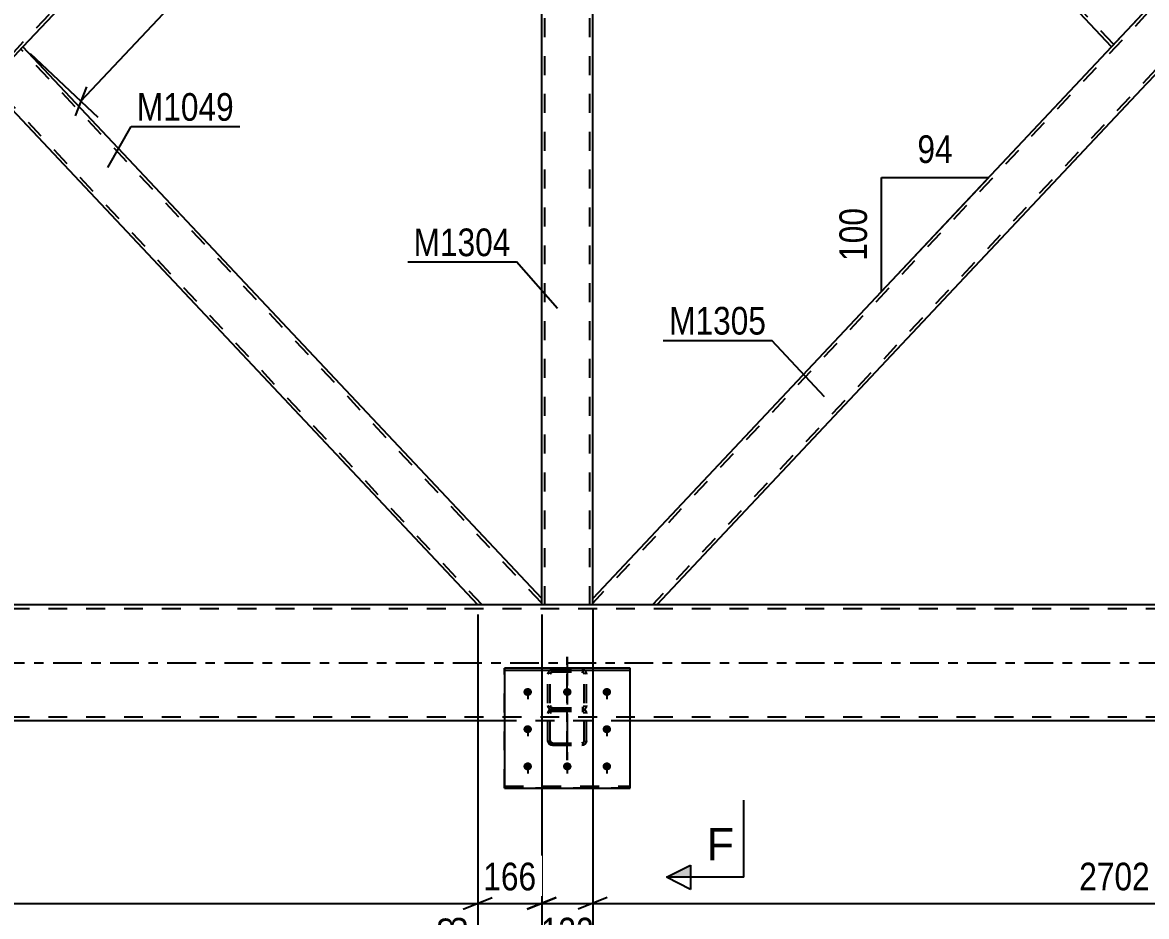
# Model space of a CAD drawing. Header units: millimetres. Extents: x -153 to 1036, y -682 to 159.
# Drawn here: x 604.5 to 720.9, y -153.9 to -61.3 of the extents above; entities that cross this region are included whole.
import ezdxf

# ---------------------------------------------------------------- set-up
doc = ezdxf.new("R2010")
doc.units = ezdxf.units.MM
doc.linetypes.add('DXK_LINE_DOT2', pattern=[3.9198, 1.9599, -1.9599])
doc.linetypes.add('DXK_LINE_DOT3', pattern=[5.9187, 2.979, -0.9799, 0.9799, -0.9799])
doc.styles.add('Arial', font='ARIAL.TTF', dxfattribs={"height": 0.2})
doc.styles.add('Arial Narrow', font='ARIALN.TTF', dxfattribs={"height": 0.2})

# ---------------------------------------------------------------- blocks, each defined once
blk = doc.blocks.new('Part-761548098-1533 - 1400')
at = {"color": 2, "linetype": 'Continuous'}
for p, q in [((667.4, -128.14), (654.4, -128.14)), ((654.4, -128.14), (654.4, -140.57)), ((654.4, -128.36), (667.4, -128.36)), ((667.4, -140.57), (667.4, -128.14)), ((654.4, -140.57), (667.4, -140.57))]:
    blk.add_line(p, q, dxfattribs=at)
at = {"color": 7, "linetype": 'DXK_LINE_DOT2'}
blk.add_line((654.4, -140.35), (667.4, -140.35), dxfattribs=at)
blk = doc.blocks.new('Part-761548098-1614 - 1400')
at = {"color": 7, "linetype": 'DXK_LINE_DOT3'}
blk.add_line((660.9, -137.66), (660.9, -126.97), dxfattribs=at)
at = {"color": 7, "linetype": 'DXK_LINE_DOT2'}
for p, q in [((658.94, -128.58), (658.9, -128.77)), ((658.9, -135.67), (658.9, -128.77)), ((659.14, -128.77), (659.16, -128.67)), ((659.14, -135.67), (659.14, -128.77)), ((659.16, -128.67), (659.21, -128.59)), ((659.38, -128.26), (659.2, -128.3)), ((659.21, -128.59), (659.29, -128.54)), ((659.29, -128.54), (659.38, -128.52)), ((659.38, -128.26), (662.42, -128.26)), ((659.38, -128.52), (662.42, -128.52)), ((662.6, -128.3), (662.42, -128.26)), ((662.42, -128.52), (662.51, -128.54)), ((662.51, -128.54), (662.59, -128.59)), ((662.59, -128.59), (662.64, -128.67)), ((662.64, -128.67), (662.66, -128.77)), ((662.66, -135.67), (662.66, -128.77)), ((662.9, -128.77), (662.86, -128.58)), ((662.9, -135.67), (662.9, -128.77)), ((658.9, -132.01), (658.94, -132.2)), ((658.9, -132.82), (658.94, -132.64)), ((658.94, -132.64), (659.04, -132.5)), ((659.04, -132.5), (659.2, -132.4)), ((659.16, -132.1), (659.14, -132.01)), ((659.16, -132.73), (659.14, -132.82)), ((659.21, -132.19), (659.16, -132.1)), ((659.21, -132.66), (659.16, -132.73)), ((659.2, -132.4), (659.38, -132.36)), ((659.2, -132.48), (659.38, -132.52)), ((659.29, -132.24), (659.21, -132.19)), ((659.29, -132.61), (659.21, -132.66)), ((659.38, -132.26), (659.29, -132.24)), ((659.38, -132.59), (659.29, -132.61)), ((659.38, -132.26), (662.42, -132.26)), ((659.38, -132.36), (662.42, -132.36)), ((659.38, -132.52), (662.42, -132.52)), ((659.38, -132.59), (662.42, -132.59)), ((662.51, -132.24), (662.42, -132.26)), ((662.42, -132.36), (662.6, -132.4)), ((662.42, -132.52), (662.6, -132.48)), ((662.51, -132.61), (662.42, -132.59)), ((662.59, -132.19), (662.51, -132.24)), ((662.59, -132.66), (662.51, -132.61)), ((662.64, -132.1), (662.59, -132.19)), ((662.64, -132.73), (662.59, -132.66)), ((662.6, -132.4), (662.76, -132.5)), ((662.66, -132.01), (662.64, -132.1)), ((662.66, -132.82), (662.64, -132.73)), ((662.76, -132.5), (662.86, -132.64)), ((662.86, -132.2), (662.9, -132.01)), ((662.86, -132.64), (662.9, -132.82)), ((658.94, -135.85), (658.9, -135.67)), ((659.04, -135.99), (658.94, -135.85)), ((659.2, -136.09), (659.04, -135.99)), ((659.14, -135.67), (659.16, -135.76)), ((659.16, -135.76), (659.21, -135.83)), ((659.38, -136.12), (659.2, -136.09)), ((659.21, -135.83), (659.29, -135.88)), ((659.29, -135.88), (659.38, -135.9)), ((659.38, -135.9), (662.42, -135.9)), ((659.38, -136.12), (662.42, -136.12)), ((662.42, -135.9), (662.51, -135.88)), ((662.6, -136.09), (662.42, -136.12)), ((662.51, -135.88), (662.59, -135.83)), ((662.59, -135.83), (662.64, -135.76)), ((662.76, -135.99), (662.6, -136.09)), ((662.64, -135.76), (662.66, -135.67)), ((662.86, -135.85), (662.76, -135.99)), ((662.9, -135.67), (662.86, -135.85))]:
    blk.add_line(p, q, dxfattribs=at)
for centre, start, end in [((659.4, -128.75), 114.32, 159.2417), ((662.4, -128.75), 20.7583, 65.68), ((659.4, -132.03), 200.7583, 245.68), ((662.4, -132.03), 294.32, 339.2417)]:
    blk.add_arc(centre, 0.496, start, end, dxfattribs=at)
blk = doc.blocks.new('Bolt-761548098-1837 - 1400')
at = {"linetype": 'Continuous'}
for points in [[(656.8, -130.2), (656.89, -130.21), (656.98, -130.23), (657.06, -130.28), (657.13, -130.33), (657.18, -130.4), (657.22, -130.48), (657.24, -130.57), (657.24, -130.65), (657.22, -130.74), (657.18, -130.82), (657.13, -130.89), (657.06, -130.94), (656.98, -130.99), (656.89, -131.01), (656.8, -131.02), (656.71, -131.01), (656.62, -130.99), (656.54, -130.94), (656.47, -130.89), (656.42, -130.82), (656.38, -130.74), (656.36, -130.65), (656.36, -130.57), (656.38, -130.48), (656.42, -130.4), (656.47, -130.33), (656.54, -130.28), (656.62, -130.23), (656.71, -130.21)], [(660.9, -130.2), (660.99, -130.21), (661.08, -130.23), (661.16, -130.28), (661.23, -130.33), (661.28, -130.4), (661.32, -130.48), (661.34, -130.57), (661.34, -130.65), (661.32, -130.74), (661.28, -130.82), (661.23, -130.89), (661.16, -130.94), (661.08, -130.99), (660.99, -131.01), (660.9, -131.02), (660.81, -131.01), (660.72, -130.99), (660.64, -130.94), (660.57, -130.89), (660.52, -130.82), (660.48, -130.74), (660.46, -130.65), (660.46, -130.57), (660.48, -130.48), (660.52, -130.4), (660.57, -130.33), (660.64, -130.28), (660.72, -130.23), (660.81, -130.21)], [(665, -130.2), (665.09, -130.21), (665.18, -130.23), (665.26, -130.28), (665.33, -130.33), (665.38, -130.4), (665.42, -130.48), (665.44, -130.57), (665.44, -130.65), (665.42, -130.74), (665.38, -130.82), (665.33, -130.89), (665.26, -130.94), (665.18, -130.99), (665.09, -131.01), (665, -131.02), (664.91, -131.01), (664.82, -130.99), (664.74, -130.94), (664.67, -130.89), (664.62, -130.82), (664.58, -130.74), (664.56, -130.65), (664.56, -130.57), (664.58, -130.48), (664.62, -130.4), (664.67, -130.33), (664.74, -130.28), (664.82, -130.23), (664.91, -130.21)], [(656.8, -134.05), (656.89, -134.06), (656.98, -134.09), (657.06, -134.13), (657.13, -134.19), (657.18, -134.26), (657.22, -134.34), (657.24, -134.42), (657.24, -134.51), (657.22, -134.59), (657.18, -134.67), (657.13, -134.74), (657.06, -134.8), (656.98, -134.84), (656.89, -134.87), (656.8, -134.88), (656.71, -134.87), (656.62, -134.84), (656.54, -134.8), (656.47, -134.74), (656.42, -134.67), (656.38, -134.59), (656.36, -134.51), (656.36, -134.42), (656.38, -134.34), (656.42, -134.26), (656.47, -134.19), (656.54, -134.13), (656.62, -134.09), (656.71, -134.06)], [(665, -134.05), (665.09, -134.06), (665.18, -134.09), (665.26, -134.13), (665.33, -134.19), (665.38, -134.26), (665.42, -134.34), (665.44, -134.42), (665.44, -134.51), (665.42, -134.59), (665.38, -134.67), (665.33, -134.74), (665.26, -134.8), (665.18, -134.84), (665.09, -134.87), (665, -134.88), (664.91, -134.87), (664.82, -134.84), (664.74, -134.8), (664.67, -134.74), (664.62, -134.67), (664.58, -134.59), (664.56, -134.51), (664.56, -134.42), (664.58, -134.34), (664.62, -134.26), (664.67, -134.19), (664.74, -134.13), (664.82, -134.09), (664.91, -134.06)], [(656.8, -137.9), (656.89, -137.91), (656.98, -137.94), (657.06, -137.98), (657.13, -138.04), (657.18, -138.11), (657.22, -138.19), (657.24, -138.27), (657.24, -138.36), (657.22, -138.44), (657.18, -138.52), (657.13, -138.59), (657.06, -138.65), (656.98, -138.69), (656.89, -138.72), (656.8, -138.73), (656.71, -138.72), (656.62, -138.69), (656.54, -138.65), (656.47, -138.59), (656.42, -138.52), (656.38, -138.44), (656.36, -138.36), (656.36, -138.27), (656.38, -138.19), (656.42, -138.11), (656.47, -138.04), (656.54, -137.98), (656.62, -137.94), (656.71, -137.91)], [(660.9, -137.9), (660.99, -137.91), (661.08, -137.94), (661.16, -137.98), (661.23, -138.04), (661.28, -138.11), (661.32, -138.19), (661.34, -138.27), (661.34, -138.36), (661.32, -138.44), (661.28, -138.52), (661.23, -138.59), (661.16, -138.65), (661.08, -138.69), (660.99, -138.72), (660.9, -138.73), (660.81, -138.72), (660.72, -138.69), (660.64, -138.65), (660.57, -138.59), (660.52, -138.52), (660.48, -138.44), (660.46, -138.36), (660.46, -138.27), (660.48, -138.19), (660.52, -138.11), (660.57, -138.04), (660.64, -137.98), (660.72, -137.94), (660.81, -137.91)], [(665, -137.9), (665.09, -137.91), (665.18, -137.94), (665.26, -137.98), (665.33, -138.04), (665.38, -138.11), (665.42, -138.19), (665.44, -138.27), (665.44, -138.36), (665.42, -138.44), (665.38, -138.52), (665.33, -138.59), (665.26, -138.65), (665.18, -138.69), (665.09, -138.72), (665, -138.73), (664.91, -138.72), (664.82, -138.69), (664.74, -138.65), (664.67, -138.59), (664.62, -138.52), (664.58, -138.44), (664.56, -138.36), (664.56, -138.27), (664.58, -138.19), (664.62, -138.11), (664.67, -138.04), (664.74, -137.98), (664.82, -137.94), (664.91, -137.91)]]:
    blk.add_hatch(color=1, dxfattribs=at).paths.add_polyline_path(points)
at = {"color": 1, "linetype": 'Continuous'}
for p, q in [((656.8, -130.21), (656.8, -131.35)), ((660.9, -130.21), (660.9, -131.35)), ((665, -130.21), (665, -131.35)), ((656.8, -134.07), (656.8, -135.2)), ((665, -134.07), (665, -135.2)), ((656.8, -137.92), (656.8, -139.05)), ((660.9, -137.92), (660.9, -139.05)), ((665, -137.92), (665, -139.05))]:
    blk.add_line(p, q, dxfattribs=at)
blk = doc.blocks.new('Part-761548098-1709 - 1400')
at = {"color": 7, "linetype": 'DXK_LINE_DOT2'}
for p, q in [((772.07, -6), (663.54, -121.41)), ((778.26, -6.19), (669.73, -121.6)), ((778.26, -6), (771.63, -6)), ((720.9, -59.95), (717.28, -63.8)), ((724.52, -63.8), (720.9, -67.65)), ((670.17, -121.6), (663.54, -121.6))]:
    blk.add_line(p, q, dxfattribs=at)
at = {"color": 2, "linetype": 'Continuous'}
for p, q in [((771.63, -6), (720.9, -59.95)), ((778.26, -6.66), (724.52, -63.8)), ((778.26, -6.66), (778.26, -6)), ((717.28, -63.8), (663.54, -120.94)), ((720.9, -67.65), (670.17, -121.6)), ((663.54, -121.52), (663.54, -120.94)), ((663.54, -121.6), (663.54, -121.52))]:
    blk.add_line(p, q, dxfattribs=at)
blk = doc.blocks.new('Part-761548098-1518 - 1400')
at = {"color": 7, "linetype": 'DXK_LINE_DOT2'}
for p, q in [((654.4, -140.57), (654.4, -128.14)), ((667.4, -128.14), (654.4, -128.14)), ((654.4, -128.36), (667.4, -128.36)), ((667.4, -140.57), (667.4, -128.14)), ((654.4, -140.35), (667.4, -140.35)), ((667.4, -140.57), (654.4, -140.57))]:
    blk.add_line(p, q, dxfattribs=at)
blk = doc.blocks.new('Part-761548098-1689 - 1400')
at = {"color": 7, "linetype": 'DXK_LINE_DOT2'}
for p, q in [((652.07, -6), (543.54, -121.41)), ((658.26, -6.19), (549.73, -121.6)), ((658.26, -6), (651.63, -6)), ((658.26, -6.48), (658.26, -6)), ((600.9, -59.95), (597.28, -63.8)), ((604.52, -63.8), (600.9, -67.65)), ((550.17, -121.6), (543.54, -121.6))]:
    blk.add_line(p, q, dxfattribs=at)
at = {"color": 2, "linetype": 'Continuous'}
for p, q in [((651.63, -6), (600.9, -59.95)), ((658.26, -6.66), (604.52, -63.8)), ((658.26, -6.66), (658.26, -6.48)), ((597.28, -63.8), (543.54, -120.94)), ((600.9, -67.65), (550.17, -121.6)), ((543.54, -121.6), (543.54, -120.94))]:
    blk.add_line(p, q, dxfattribs=at)
blk = doc.blocks.new('Part-761548098-1714 - 1400')
at = {"color": 7, "linetype": 'DXK_LINE_DOT2'}
for p, q in [((670.17, -6), (663.54, -6)), ((663.54, -6.48), (663.54, -6)), ((717.5, -63.57), (663.54, -6.19)), ((720.68, -60.18), (669.73, -6)), ((720.63, -60.23), (720.46, -60.41)), ((720.77, -60.08), (720.68, -60.18)), ((717.5, -63.57), (717.51, -63.55))]:
    blk.add_line(p, q, dxfattribs=at)
at = {"color": 2, "linetype": 'Continuous'}
for p, q in [((663.54, -6.66), (663.54, -6.48)), ((717.28, -63.8), (663.54, -6.66)), ((720.9, -59.95), (670.17, -6)), ((720.46, -60.41), (717.28, -63.8)), ((720.77, -60.08), (720.46, -60.41)), ((720.9, -59.95), (720.77, -60.08))]:
    blk.add_line(p, q, dxfattribs=at)
blk = doc.blocks.new('Part-761548098-1912 - 1400')
at = {"color": 2, "linetype": 'Continuous'}
for p, q in [((604.52, -63.8), (600.9, -67.65)), ((658.26, -120.94), (604.52, -63.8)), ((651.63, -121.6), (600.9, -67.65)), ((658.26, -121.6), (658.26, -120.94))]:
    blk.add_line(p, q, dxfattribs=at)
at = {"color": 7, "linetype": 'DXK_LINE_DOT2'}
for p, q in [((658.26, -121.41), (604.3, -64.03)), ((601.12, -67.42), (601.14, -67.4)), ((652.07, -121.6), (601.12, -67.42)), ((658.26, -121.6), (651.63, -121.6))]:
    blk.add_line(p, q, dxfattribs=at)
blk = doc.blocks.new('Part-761548098-1774 - 1400')
at = {"color": 7, "linetype": 'DXK_LINE_DOT2'}
for p, q in [((663.54, -6), (658.26, -6)), ((658.26, -6.66), (658.26, -6)), ((658.58, -121.6), (658.58, -6)), ((663.22, -121.6), (663.22, -6)), ((663.54, -6.66), (663.54, -6)), ((658.26, -121.6), (658.26, -120.94)), ((663.54, -121.6), (663.54, -120.94)), ((663.54, -121.6), (658.26, -121.6))]:
    blk.add_line(p, q, dxfattribs=at)
at = {"color": 2, "linetype": 'Continuous'}
for p, q in [((658.26, -120.94), (658.26, -6.66)), ((663.54, -120.94), (663.54, -6.66))]:
    blk.add_line(p, q, dxfattribs=at)
blk = doc.blocks.new('Bolt-761548098-1842 - 1400')
at = {"color": 1, "linetype": 'DXK_LINE_DOT2'}
for p, q in [((656.8, -130.21), (656.8, -131.35)), ((660.9, -130.21), (660.9, -131.35)), ((665, -130.21), (665, -131.35)), ((656.8, -134.07), (656.8, -135.2)), ((665, -134.07), (665, -135.2)), ((656.8, -137.92), (656.8, -139.05)), ((660.9, -137.92), (660.9, -139.05)), ((665, -137.92), (665, -139.05))]:
    blk.add_line(p, q, dxfattribs=at)
blk = doc.blocks.new('Part-761548098-1859 - 1400')
at = {"color": 7, "linetype": 'DXK_LINE_DOT2'}
for p, q in [((863.9, -122), (-67.1, -122)), ((863.9, -121.6), (50.38, -121.6)), ((863.9, -133.2), (-67.1, -133.2)), ((667.4, -133.6), (654.4, -133.6))]:
    blk.add_line(p, q, dxfattribs=at)
at = {"color": 2, "linetype": 'Continuous'}
for p, q in [((863.9, -121.6), (58.5, -121.6)), ((654.4, -133.6), (487.4, -133.6)), ((859.1, -133.6), (667.4, -133.6))]:
    blk.add_line(p, q, dxfattribs=at)
at = {"color": 7, "linetype": 'DXK_LINE_DOT3'}
blk.add_line((-67.1, -127.6), (863.9, -127.6), dxfattribs=at)
blk = doc.blocks.new('Part-761548098-1939 - 1400')
at = {"color": 7, "linetype": 'DXK_LINE_DOT3'}
blk.add_line((660.9, -126.97), (660.9, -137.66), dxfattribs=at)
at = {"color": 7, "linetype": 'DXK_LINE_DOT2'}
for p, q in [((658.9, -128.77), (658.94, -128.58)), ((658.9, -135.67), (658.9, -128.77)), ((659.16, -128.67), (659.14, -128.77)), ((659.14, -135.67), (659.14, -128.77)), ((659.21, -128.59), (659.16, -128.67)), ((659.2, -128.3), (659.38, -128.26)), ((659.29, -128.54), (659.21, -128.59)), ((659.38, -128.52), (659.29, -128.54)), ((659.38, -128.26), (662.42, -128.26)), ((659.38, -128.52), (662.42, -128.52)), ((662.42, -128.26), (662.6, -128.3)), ((662.51, -128.54), (662.42, -128.52)), ((662.59, -128.59), (662.51, -128.54)), ((662.64, -128.67), (662.59, -128.59)), ((662.66, -128.77), (662.64, -128.67)), ((662.66, -135.67), (662.66, -128.77)), ((662.86, -128.58), (662.9, -128.77)), ((662.9, -135.67), (662.9, -128.77)), ((658.94, -132.2), (658.9, -132.01)), ((658.94, -132.64), (658.9, -132.82)), ((659.04, -132.5), (658.94, -132.64)), ((659.2, -132.4), (659.04, -132.5)), ((659.14, -132.01), (659.16, -132.1)), ((659.14, -132.82), (659.16, -132.73)), ((659.16, -132.1), (659.21, -132.19)), ((659.16, -132.73), (659.21, -132.66)), ((659.38, -132.36), (659.2, -132.4)), ((659.38, -132.52), (659.2, -132.48)), ((659.21, -132.19), (659.29, -132.24)), ((659.21, -132.66), (659.29, -132.61)), ((659.29, -132.24), (659.38, -132.26)), ((659.29, -132.61), (659.38, -132.59)), ((659.38, -132.26), (662.42, -132.26)), ((659.38, -132.36), (662.42, -132.36)), ((659.38, -132.52), (662.42, -132.52)), ((659.38, -132.59), (662.42, -132.59)), ((662.42, -132.26), (662.51, -132.24)), ((662.6, -132.4), (662.42, -132.36)), ((662.6, -132.48), (662.42, -132.52)), ((662.42, -132.59), (662.51, -132.61)), ((662.51, -132.24), (662.59, -132.19)), ((662.51, -132.61), (662.59, -132.66)), ((662.59, -132.19), (662.64, -132.1)), ((662.59, -132.66), (662.64, -132.73)), ((662.76, -132.5), (662.6, -132.4)), ((662.64, -132.1), (662.66, -132.01)), ((662.64, -132.73), (662.66, -132.82)), ((662.86, -132.64), (662.76, -132.5)), ((662.9, -132.01), (662.86, -132.2)), ((662.9, -132.82), (662.86, -132.64)), ((658.9, -135.67), (658.94, -135.85)), ((658.94, -135.85), (659.04, -135.99)), ((659.04, -135.99), (659.2, -136.09)), ((659.16, -135.76), (659.14, -135.67)), ((659.21, -135.83), (659.16, -135.76)), ((659.2, -136.09), (659.38, -136.12)), ((659.29, -135.88), (659.21, -135.83)), ((659.38, -135.9), (659.29, -135.88)), ((659.38, -135.9), (662.42, -135.9)), ((659.38, -136.12), (662.42, -136.12)), ((662.51, -135.88), (662.42, -135.9)), ((662.42, -136.12), (662.6, -136.09)), ((662.59, -135.83), (662.51, -135.88)), ((662.64, -135.76), (662.59, -135.83)), ((662.6, -136.09), (662.76, -135.99)), ((662.66, -135.67), (662.64, -135.76)), ((662.76, -135.99), (662.86, -135.85)), ((662.86, -135.85), (662.9, -135.67))]:
    blk.add_line(p, q, dxfattribs=at)
for centre, start, end in [((659.4, -128.75), 114.32, 159.2417), ((662.4, -128.75), 20.7583, 65.68), ((659.4, -132.03), 200.7583, 245.68), ((662.4, -132.03), 294.32, 339.2417)]:
    blk.add_arc(centre, 0.496, start, end, dxfattribs=at)
blk = doc.blocks.new('AngleDimension-761548098-19566 - 1400')
at = {"color": 7, "linetype": 'Continuous'}
for p, q in [((693.45, -77.33), (704.55, -77.33)), ((693.45, -89.13), (704.55, -77.33)), ((693.45, -89.13), (693.45, -77.33)), ((701.48, -80.59), (704.55, -77.33))]:
    blk.add_line(p, q, dxfattribs=at)
at = {"color": 0}
for points in [[(701.43, -76.43), (701.43, -72.23), (696.57, -72.23), (696.57, -76.43)], [(692.55, -79.89), (688.35, -79.89), (688.35, -86.57), (692.55, -86.57)]]:
    blk.add_wipeout(points, dxfattribs=at)
at = {"color": 3, "style": 'Arial Narrow'}
blk.add_text('94', height=2.863, dxfattribs=at).set_placement((697.17, -75.83))
blk.add_text('100', height=2.863, rotation=90.0002, dxfattribs=at).set_placement((691.95, -85.97))
blk = doc.blocks.new('StraightDimension-761548098-18898 - 1400')
at = {"color": 7, "linetype": 'Continuous'}
for p, q in [((663.54, -121.94), (663.54, -167.44)), ((658.26, -122.6), (658.26, -167.44)), ((656.76, -153.1), (659.76, -151.9)), ((658.26, -152.5), (663.54, -152.5)), ((665.04, -151.9), (662.04, -153.1))]:
    blk.add_line(p, q, dxfattribs=at)
at = {"color": 0}
blk.add_wipeout([(664.24, -157.45), (664.24, -153.25), (657.56, -153.25), (657.56, -157.45)], dxfattribs=at)
at = {"color": 3, "style": 'Arial Narrow'}
blk.add_text('132', height=2.863, dxfattribs=at).set_placement((658.16, -156.85))
at = {"color": 0, "linetype": 'Continuous'}
blk.add_wipeout([(662.94, -157.7), (658.74, -157.7), (658.74, -168.04), (662.94, -168.04)], dxfattribs=at)
at = {"color": 3, "linetype": 'Continuous', "style": 'Arial Narrow'}
blk.add_text('19041', height=2.863, rotation=90.0002, dxfattribs=at).set_placement((662.34, -167.44))
blk = doc.blocks.new('StraightDimension-761548098-18897 - 1400')
at = {"color": 7, "linetype": 'Continuous'}
for p, q in [((663.54, -121.94), (663.54, -167.44)), ((771.63, -122.6), (771.63, -162.94)), ((665.04, -151.9), (662.04, -153.1)), ((663.54, -152.5), (771.63, -152.5)), ((770.13, -153.1), (773.13, -151.9))]:
    blk.add_line(p, q, dxfattribs=at)
at = {"color": 0}
blk.add_wipeout([(721.84, -151.75), (721.84, -147.55), (713.33, -147.55), (713.33, -151.75)], dxfattribs=at)
at = {"color": 3, "style": 'Arial Narrow'}
blk.add_text('2702', height=2.863, dxfattribs=at).set_placement((713.93, -151.15))
at = {"color": 0, "linetype": 'Continuous'}
blk.add_wipeout([(771.03, -153.2), (766.83, -153.2), (766.83, -163.54), (771.03, -163.54)], dxfattribs=at)
at = {"color": 3, "linetype": 'Continuous', "style": 'Arial Narrow'}
blk.add_text('21743', height=2.863, rotation=90.0002, dxfattribs=at).set_placement((770.43, -162.94))
blk = doc.blocks.new('StraightDimension-761548098-3469 - 1400')
at = {"color": 7, "linetype": 'Continuous'}
for p, q in [((658.99, -7.35), (666, -13.94)), ((663.67, -13.8), (664.85, -10.8)), ((610.52, -69.44), (664.26, -12.3)), ((605.25, -64.48), (612.27, -71.08)), ((611.11, -67.94), (609.93, -70.94))]:
    blk.add_line(p, q, dxfattribs=at)
at = {"color": 0}
blk.add_wipeout([(639.76, -37.25), (636.7, -34.38), (630.87, -40.58), (633.93, -43.46)], dxfattribs=at)
at = {"color": 3, "style": 'Arial Narrow'}
blk.add_text('1961', height=2.863, rotation=46.7591, dxfattribs=at).set_placement((633.9, -42.61))
blk = doc.blocks.new('StraightDimension-761548098-18899 - 1400')
at = {"color": 7, "linetype": 'Continuous'}
for p, q in [((651.63, -122.6), (651.63, -162.94)), ((658.26, -122.6), (658.26, -167.44)), ((650.13, -153.1), (653.13, -151.9)), ((651.63, -152.5), (658.26, -152.5)), ((659.76, -151.9), (656.76, -153.1))]:
    blk.add_line(p, q, dxfattribs=at)
at = {"color": 0, "linetype": 'Continuous'}
blk.add_wipeout([(657.66, -157.7), (653.46, -157.7), (653.46, -168.04), (657.66, -168.04)], dxfattribs=at)
at = {"color": 3, "linetype": 'Continuous', "style": 'Arial Narrow'}
blk.add_text('18909', height=2.863, rotation=90.0002, dxfattribs=at).set_placement((657.06, -167.44))
at = {"color": 0}
blk.add_wipeout([(658.29, -151.75), (658.29, -147.55), (651.6, -147.55), (651.6, -151.75)], dxfattribs=at)
at = {"color": 3, "style": 'Arial Narrow'}
blk.add_text('166', height=2.863, dxfattribs=at).set_placement((652.2, -151.15))
blk = doc.blocks.new('StraightDimension-761548098-18900 - 1400')
at = {"color": 7, "linetype": 'Continuous'}
for p, q in [((543.54, -121.94), (543.54, -167.44)), ((651.63, -122.6), (651.63, -162.94)), ((545.04, -151.9), (542.04, -153.1)), ((543.54, -152.5), (651.63, -152.5)), ((650.13, -153.1), (653.13, -151.9))]:
    blk.add_line(p, q, dxfattribs=at)
at = {"color": 0}
blk.add_wipeout([(601.84, -151.75), (601.84, -147.55), (593.33, -147.55), (593.33, -151.75)], dxfattribs=at)
at = {"color": 3, "style": 'Arial Narrow'}
blk.add_text('2702', height=2.863, dxfattribs=at).set_placement((593.93, -151.15))
at = {"color": 0, "linetype": 'Continuous'}
blk.add_wipeout([(651.03, -153.2), (646.83, -153.2), (646.83, -163.54), (651.03, -163.54)], dxfattribs=at)
at = {"color": 3, "linetype": 'Continuous', "style": 'Arial Narrow'}
blk.add_text('18743', height=2.863, rotation=90.0002, dxfattribs=at).set_placement((650.43, -162.94))
blk = doc.blocks.new('Mark-761548098-1705 - 1400')
at = {"color": 30, "linetype": 'Continuous'}
for p in [(670.85, -94.2), (687.55, -100.03)]:
    blk.add_line(p, (682.1, -94.2), dxfattribs=at)
at = {"color": 0}
blk.add_wipeout([(681.5, -93.6), (681.5, -90.6), (671.45, -90.6), (671.45, -93.6)], dxfattribs=at)
blk.add_wipeout([(681.5, -93.6), (681.5, -90.6), (671.45, -90.6), (671.45, -93.6)], dxfattribs=at)
at = {"color": 3, "style": 'Arial Narrow'}
blk.add_text('M1305', height=2.863, dxfattribs=at).set_placement((671.45, -93.6))
blk = doc.blocks.new('Mark-761548098-1770 - 1400')
at = {"color": 30, "linetype": 'Continuous'}
for p in [(644.38, -86.08), (659.89, -90.91)]:
    blk.add_line(p, (655.63, -86.08), dxfattribs=at)
at = {"color": 0}
blk.add_wipeout([(655.03, -85.48), (655.03, -82.48), (644.98, -82.48), (644.98, -85.48)], dxfattribs=at)
blk.add_wipeout([(655.03, -85.48), (655.03, -82.48), (644.98, -82.48), (644.98, -85.48)], dxfattribs=at)
at = {"color": 3, "style": 'Arial Narrow'}
blk.add_text('M1304', height=2.863, dxfattribs=at).set_placement((644.98, -85.48))
blk = doc.blocks.new('Mark-761548098-1908 - 1400')
at = {"color": 30, "linetype": 'Continuous'}
for p, q in [((613.3, -76.3), (615.72, -72.06)), ((615.72, -72.06), (626.97, -72.06))]:
    blk.add_line(p, q, dxfattribs=at)
at = {"color": 0}
blk.add_wipeout([(626.37, -71.46), (626.37, -68.46), (616.32, -68.46), (616.32, -71.46)], dxfattribs=at)
blk.add_wipeout([(626.37, -71.46), (626.37, -68.46), (616.32, -68.46), (616.32, -71.46)], dxfattribs=at)
at = {"color": 3, "style": 'Arial Narrow'}
blk.add_text('M1049', height=2.863, dxfattribs=at).set_placement((616.32, -71.46))
blk = doc.blocks.new('SectionMark-761548098-3616 - 1400')
at = {"linetype": 'Continuous'}
for points in [[(673.68, 17.88), (673.68, 16.63), (671.18, 17.88)], [(673.68, -148.55), (673.68, -149.8), (671.18, -149.8)]]:
    blk.add_hatch(color=6, dxfattribs=at).paths.add_polyline_path(points)
at = {"color": 6, "linetype": 'Continuous'}
for p, q in [((671.18, 17.88), (673.68, 19.13)), ((673.68, 16.63), (673.68, 19.13)), ((679.18, 17.88), (671.18, 17.88)), ((671.18, 17.88), (673.68, 16.63)), ((679.18, 17.88), (679.18, 9.88)), ((679.18, -149.8), (679.18, -141.8)), ((671.18, -149.8), (673.68, -148.55)), ((673.68, -148.55), (673.68, -151.05)), ((679.18, -149.8), (671.18, -149.8)), ((673.68, -151.05), (671.18, -149.8))]:
    blk.add_line(p, q, dxfattribs=at)
at = {"color": 0, "linetype": 'Continuous'}
for points in [[(678.18, 12.63), (678.18, 16.13), (675.33, 16.13), (675.33, 12.63)], [(678.18, -148.05), (678.18, -144.55), (675.33, -144.55), (675.33, -148.05)]]:
    blk.add_wipeout(points, dxfattribs=at)
at = {"color": 3, "linetype": 'Continuous', "style": 'Arial'}
for p in [(675.33, 12.63), (675.33, -148.05)]:
    blk.add_text('F', height=3.34, dxfattribs=at).set_placement(p)

msp = doc.modelspace()

# ---------------------------------------------------------------- block references
for name in ['Part-761548098-1689 - 1400', 'Part-761548098-1774 - 1400', 'Part-761548098-1709 - 1400', 'Part-761548098-1714 - 1400', 'Part-761548098-1912 - 1400', 'Part-761548098-1859 - 1400', 'Part-761548098-1614 - 1400', 'Part-761548098-1939 - 1400', 'Part-761548098-1533 - 1400', 'Part-761548098-1518 - 1400', 'Bolt-761548098-1837 - 1400', 'Bolt-761548098-1842 - 1400']:
    msp.add_blockref(name, (0, 0))

# ---------------------------------------------------------------- next in the draw order: block references
for name in ['StraightDimension-761548098-3469 - 1400', 'AngleDimension-761548098-19566 - 1400', 'Mark-761548098-1770 - 1400', 'Mark-761548098-1705 - 1400', 'StraightDimension-761548098-18898 - 1400']:
    msp.add_blockref(name, (0, 0))

# ---------------------------------------------------------------- next in the draw order: block references
for name in ['Mark-761548098-1908 - 1400', 'StraightDimension-761548098-18897 - 1400', 'StraightDimension-761548098-18899 - 1400']:
    msp.add_blockref(name, (0, 0))

# ---------------------------------------------------------------- next in the draw order: block references
for name in ['SectionMark-761548098-3616 - 1400', 'StraightDimension-761548098-18900 - 1400']:
    msp.add_blockref(name, (0, 0))

doc.saveas('drawing.dxf')
